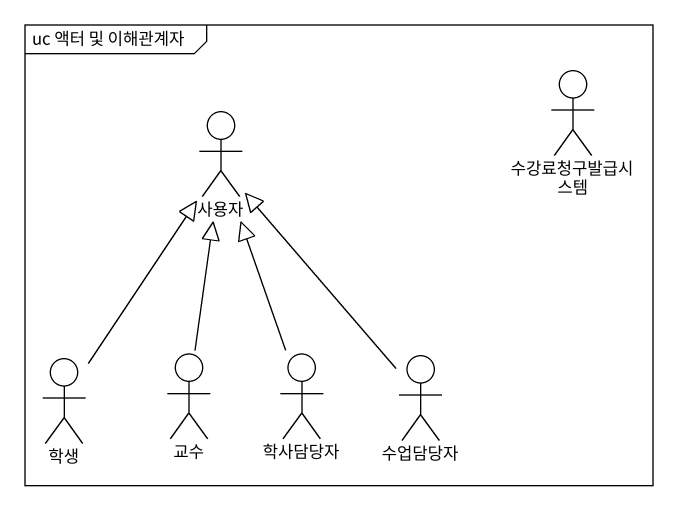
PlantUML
@startuml
mainframe uc 액터 및 이해관계자
actor 사용자
actor 수강료청구발급시스템
actor 학생
actor 교수
actor 학사담당자
actor 수업담당자
학생 -up-|> 사용자
교수 -up-|> 사용자
학사담당자 -up-|> 사용자
수업담당자 -up-|> 사용자
@enduml
